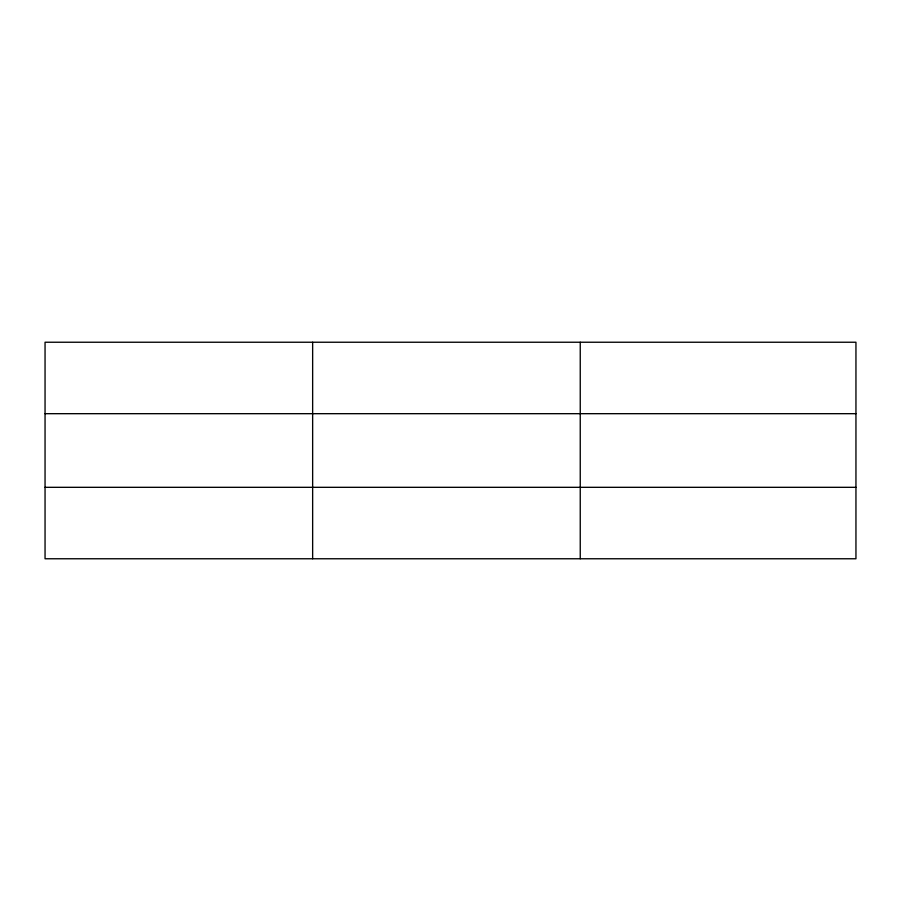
<?xml version="1.0" encoding="UTF-8"?>
<svg xmlns="http://www.w3.org/2000/svg" width="901" height="901" viewBox="0 0 901 901"><rect width="100%" height="100%" fill="white"/><g stroke="black" fill="none" stroke-linecap="round" stroke-linejoin="round"><path stroke-width="1.35" d="M312.647 342.234L312.647 558.766M580.244 342.234L580.244 558.766M855.95 487.317L855.95 558.766L45.05 558.766L45.05 342.234L855.95 342.234L855.95 487.317L45.05 487.317M45.05 413.683L855.95 413.683"/></g></svg>
